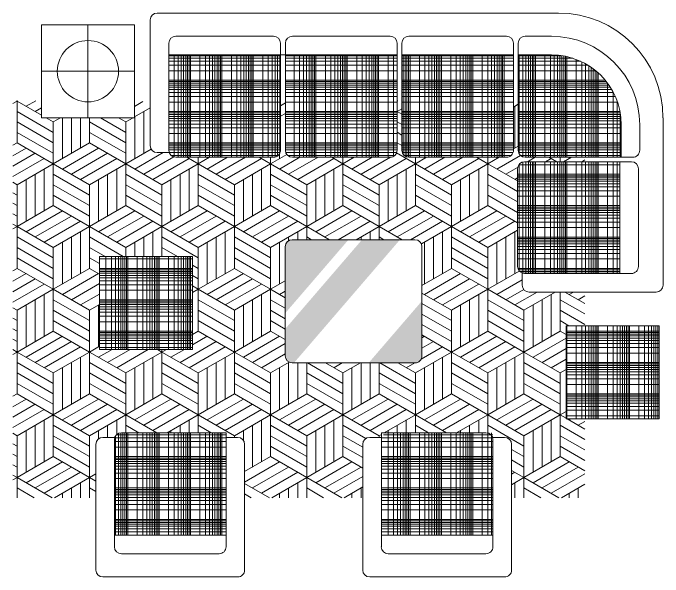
# Model space of a CAD drawing. Header units: millimetres. Extents: x -37049 to 129367, y 25385 to 90033.
# Drawn here: x 26391 to 29501, y 25701 to 28397 of the extents above; entities that cross this region are included whole.
import ezdxf

# ---------------------------------------------------------------- set-up
doc = ezdxf.new("R2010")
doc.units = ezdxf.units.MM
doc.header["$MEASUREMENT"] = 0
doc.layers.add('NTHAY1', color=61, linetype='Continuous', lineweight=25)
doc.layers.add('NVDUNG', color=143, linetype='Continuous', lineweight=13)
pattern_1 = [(360, (-32159.9, -22324.04), (8e-12, 150), []), (360, (-32159.9, -22278.89), (8e-12, 150), []), (360, (-32159.9, -22252.48), (8e-12, 150), []), (360, (-32159.9, -22233.73), (8e-12, 150), []), (360, (-32159.9, -22219.2), (8e-12, 150), []), (360, (-32159.9, -22207.32), (8e-12, 150), []), (360, (-32159.9, -22197.28), (8e-12, 150), []), (360, (-32159.9, -22188.58), (8e-12, 150), []), (360, (-32159.9, -22180.9), (8e-12, 150), []), (90, (-32159.9, -22324.04), (-150, 8e-12), []), (90, (-32114.75, -22324.04), (-150, 8e-12), []), (90, (-32088.34, -22324.04), (-150, 8e-12), []), (90, (-32069.6, -22324.04), (-150, 8e-12), []), (90, (-32055.06, -22324.04), (-150, 8e-12), []), (90, (-32043.18, -22324.04), (-150, 8e-12), []), (90, (-32033.14, -22324.04), (-150, 8e-12), []), (90, (-32024.44, -22324.04), (-150, 8e-12), []), (90, (-32016.77, -22324.04), (-150, 8e-12), [])]

# ---------------------------------------------------------------- blocks, each defined once
blk = doc.blocks.new('A$C1F3E137E')
at = {"layer": 'NVDUNG', "lineweight": 0, "ltscale": 100}
h = blk.add_hatch(dxfattribs=at)
h.set_pattern_fill('LOG-LOG', color=147, scale=150, style=0, pattern_type=2)
h.set_pattern_definition(pattern_1)
h.paths.add_polyline_path([(745.8, 2040.2, 0.414214), (779.2, 2006.8), (1246.4, 2006.8, 0.414214), (1279.8, 2040.2), (1279.8, 2496.3), (745.8, 2496.3)])
h = blk.add_hatch(dxfattribs=at)
h.set_pattern_fill('LOG-LOG', color=147, scale=150, style=0, pattern_type=2)
h.set_pattern_definition(pattern_1)
h.paths.add_polyline_path([(1303.5, 2040.2, 0.414214), (1336.9, 2006.8), (1804.1, 2006.8, 0.414214), (1837.5, 2040.2), (1837.5, 2496.3), (1303.5, 2496.3)])
h = blk.add_hatch(dxfattribs=at)
h.set_pattern_fill('LOG-LOG', color=147, scale=150, style=0, pattern_type=2)
h.set_pattern_definition(pattern_1)
h.paths.add_polyline_path([(1860.5, 2040.2, 0.414214), (1893.8, 2006.8), (2361.1, 2006.8, 0.414214), (2394.5, 2040.2), (2394.5, 2496.3), (1860.5, 2496.3)])
h = blk.add_hatch(dxfattribs=at)
h.set_pattern_fill('LOG-LOG', color=147, scale=150, style=0, pattern_type=2)
h.set_pattern_definition(pattern_1)
h.paths.add_polyline_path([(2909.6, 2006.8), (2909.6, 2162.6, 0.414214), (2575.9, 2496.3), (2417.4, 2496.3), (2417.4, 2040.2, 0.414214), (2450.8, 2006.8)])
at = {"layer": 'NVDUNG', "ltscale": 100}
h = blk.add_hatch(dxfattribs=at)
h.set_pattern_fill('PARQUET7', color=147, scale=400, style=0, pattern_type=2)
h.set_pattern_definition([(270, (-31959.9, -22124.04), (173.2051, -300), [200, -400]), (270, (-32003.2, -22149.04), (173.2051, -300), [200, -400]), (270, (-32046.51, -22174.04), (173.2051, -300), [200, -400]), (270, (-32089.81, -22199.04), (173.2051, -300), [200, -400]), (270, (-32133.11, -22224.04), (173.2051, -300), [200, -400]), (30, (-31959.9, -22124.04), (173.2051, 300), [200, -400]), (30, (-31916.6, -22149.04), (173.2051, 300), [200, -400]), (30, (-31873.22, -22174.04), (173.2051, 300), [200, -400]), (30, (-31830, -22199.04), (173.2051, 300), [200, -400]), (30, (-31786.7, -22224.04), (173.2051, 300), [200, -400]), (150, (-31959.9, -22124.04), (-346.41016, -3e-09), [200, -400]), (150, (-31959.9, -22074.04), (-346.41016, -3e-09), [200, -400]), (150, (-31959.9, -22024.04), (-346.41016, -3e-09), [200, -400]), (150, (-31959.9, -21974.04), (-346.41016, -3e-09), [200, -400]), (150, (-31959.9, -21924.04), (-346.41016, -3e-09), [200, -400])])
h.paths.add_polyline_path([(2646.1, 1201.4), (2735.9, 1201.4), (2735.9, 1362.3), (2469.4, 1362.3, -0.414214), (2436.1, 1395.6), (2436.1, 1453.2, -0.317837), (2413.8, 1484.6), (2413.8, 1951.9, -0.414214), (2447.2, 1985.3), (2735.9, 1985.3), (2735.9, 2006.8), (2450.8, 2006.8, -0.414214), (2417.4, 2040.2), (2417.4, 2277.2), (2394.5, 2277.2), (2394.5, 2040.2, -0.414214), (2361.1, 2006.8), (1893.8, 2006.8, -0.414214), (1860.5, 2040.2), (1860.5, 2277.2), (1837.5, 2277.2), (1837.5, 2040.2, -0.414214), (1804.1, 2006.8), (1336.9, 2006.8, -0.414214), (1303.5, 2040.2), (1303.5, 2277.2), (1279.8, 2277.2), (1279.8, 2040.2, -0.414214), (1246.4, 2006.8), (779.2, 2006.8, -0.317837), (747.7, 2029.1), (690.2, 2029.1, -0.414214), (656.8, 2062.5), (656.8, 2273.3), (581.2, 2273.3), (581.2, 2195.8), (136.2, 2195.8), (136.2, 2277.2), (0, 2277.2), (0, 379), (396.3, 379), (396.3, 634.1, -0.414214), (429.7, 667.5), (487.2, 667.5, -0.317837), (518.7, 689.7), (1019.3, 689.7), (1019.3, 667.5), (1074.9, 667.5, -0.414214), (1108.3, 634.1), (1108.3, 379), (1673.3, 379), (1673.3, 634.1, -0.414214), (1706.6, 667.5), (1762.3, 667.5), (1762.3, 689.7), (2262.9, 689.7, -0.317837), (2294.4, 667.5), (2351.9, 667.5, -0.414214), (2385.3, 634.1), (2385.3, 379), (2735.9, 379), (2735.9, 756.4), (2646.1, 756.4)])
h.paths.add_polyline_path([(1923.2, 1023.9), (1335.8, 1023.9, -0.414214), (1302.4, 1057.2), (1302.4, 1579.2, -0.414214), (1335.8, 1612.5), (1923.2, 1612.5, -0.414214), (1956.6, 1579.2), (1956.6, 1057.2, -0.414214)], flags=16)
h.paths.add_polyline_path([(858.5, 1087.9), (413.5, 1087.9), (413.5, 1532.9), (858.5, 1532.9)], flags=16)
at = {"layer": 'NVDUNG', "lineweight": 0, "ltscale": 100}
h = blk.add_hatch(dxfattribs=at)
h.set_pattern_fill('LOG-LOG', color=147, scale=150, style=0, pattern_type=2)
h.set_pattern_definition(pattern_1)
h.paths.add_polyline_path([(2903.3, 1985.3), (2447.2, 1985.3, 0.414214), (2413.8, 1951.9), (2413.8, 1484.6, 0.414214), (2447.2, 1451.3), (2903.3, 1451.3)])
at = {"layer": 'NVDUNG'}
h = blk.add_hatch(color=256, dxfattribs=at)
h.paths.add_polyline_path([(1605, 1612.5), (1335.8, 1612.5, 0.414214), (1302.4, 1579.2), (1302.4, 1261.2)])
h.paths.add_polyline_path([(1302.4, 1186.1), (1302.4, 1057.2, 0.414214), (1335.8, 1023.9), (1344.4, 1023.9), (1851.3, 1612.5), (1669.7, 1612.5)])
h.paths.add_polyline_path([(1701.7, 1023.9), (1923.2, 1023.9, 0.414214), (1956.6, 1057.2), (1956.6, 1319.9)])
at = {"layer": 'NVDUNG', "lineweight": 0, "ltscale": 100}
h = blk.add_hatch(dxfattribs=at)
h.set_pattern_fill('LOG-LOG', color=147, scale=150, style=0, pattern_type=2)
h.set_pattern_definition(pattern_1)
h.paths.add_polyline_path([(413.5, 1087.9), (858.5, 1087.9), (858.5, 1532.9), (413.5, 1532.9)])
h = blk.add_hatch(dxfattribs=at)
h.set_pattern_fill('LOG-LOG', color=147, scale=150, style=0, pattern_type=2)
h.set_pattern_definition(pattern_1)
h.paths.add_polyline_path([(3091.1, 756.4), (3091.1, 1201.4), (2646.1, 1201.4), (2646.1, 756.4)])
h = blk.add_hatch(dxfattribs=at)
h.set_pattern_fill('LOG-LOG', color=147, scale=150, style=0, pattern_type=2)
h.set_pattern_definition(pattern_1)
h.paths.add_polyline_path([(1019.3, 200.2), (1019.3, 689.7), (518.7, 689.7, 0.414214), (485.3, 656.4), (485.3, 200.2)])
h = blk.add_hatch(dxfattribs=at)
h.set_pattern_fill('LOG-LOG', color=147, scale=150, style=0, pattern_type=2)
h.set_pattern_definition(pattern_1)
h.paths.add_polyline_path([(2296.3, 200.2), (2296.3, 689.7), (1795.6, 689.7, 0.414214), (1762.3, 656.4), (1762.3, 200.2)])
at = {"layer": 'NVDUNG'}
for p, q in [((690.2, 2696.6), (2609.2, 2696.6)), ((656.8, 2062.5), (656.8, 2663.2)), ((136.2, 2195.8), (136.2, 2640.8)), ((136.2, 2640.8), (581.2, 2640.8)), ((358.7, 2640.8), (358.7, 2195.8)), ((581.2, 2640.8), (581.2, 2195.8)), ((1246.4, 2585.3), (779.2, 2585.3)), ((1336.9, 2585.3), (1804.1, 2585.3)), ((1893.8, 2585.3), (2361.1, 2585.3)), ((2450.8, 2585.3), (2575.9, 2585.3)), ((2450.8, 2585.3), (2575.9, 2585.3)), ((745.8, 2552), (745.8, 2040.2)), ((1279.8, 2040.2), (1279.8, 2552)), ((1303.5, 2040.2), (1303.5, 2552)), ((1837.5, 2552), (1837.5, 2040.2)), ((1860.5, 2040.2), (1860.5, 2552)), ((2394.5, 2552), (2394.5, 2040.2)), ((2417.4, 2040.2), (2417.4, 2552)), ((1279.8, 2496.3), (745.8, 2496.3)), ((1280.5, 2496.3), (1303.5, 2496.3)), ((1303.5, 2496.3), (1837.5, 2496.3)), ((1860.5, 2496.3), (2394.5, 2496.3)), ((2417.4, 2496.3), (2575.9, 2496.3)), ((136.2, 2418.3), (581.2, 2418.3)), ((581.2, 2195.8), (136.2, 2195.8)), ((3109.9, 2196), (3109.9, 1451.3)), ((2909.6, 2162.6), (2909.6, 2006.8)), ((2998.6, 2162.6), (2998.6, 2040.2)), ((745.8, 2029.1), (690.2, 2029.1)), ((779.2, 2006.8), (1246.4, 2006.8)), ((1804.1, 2006.8), (1336.9, 2006.8)), ((2361.1, 2006.8), (1893.8, 2006.8)), ((2965.2, 2006.8), (2450.8, 2006.8)), ((2447.2, 1985.3), (2958.9, 1985.3)), ((2903.3, 1985.3), (2903.3, 1451.3)), ((2413.8, 1484.6), (2413.8, 1951.9)), ((2992.3, 1951.9), (2992.3, 1484.6)), ((1923.2, 1612.5), (1335.8, 1612.5)), ((1302.4, 1579.2), (1302.4, 1057.2)), ((1956.6, 1057.2), (1956.6, 1579.2)), ((413.5, 1087.9, 151.1), (413.5, 1532.9, 151.1)), ((413.5, 1532.9, 151.1), (858.5, 1532.9, 151.1)), ((858.5, 1532.9, 151.1), (858.5, 1087.9, 151.1)), ((2436.1, 1451.3), (2436.1, 1395.6)), ((2958.9, 1451.3), (2447.2, 1451.3)), ((3109.9, 1451.3), (3109.9, 1395.6)), ((2469.4, 1362.3), (3076.5, 1362.3)), ((2646.1, 1201.4, 151.1), (3091.1, 1201.4, 151.1)), ((2646.1, 756.4, 151.1), (2646.1, 1201.4, 151.1)), ((3091.1, 1201.4, 151.1), (3091.1, 756.4, 151.1)), ((858.5, 1087.9, 151.1), (413.5, 1087.9, 151.1)), ((1335.8, 1023.9), (1923.2, 1023.9)), ((3091.1, 756.4, 151.1), (2646.1, 756.4, 151.1)), ((518.7, 689.7), (1019.3, 689.7)), ((1019.3, 689.7), (1019.3, 144.6)), ((1762.3, 689.7), (1762.3, 144.6)), ((2262.9, 689.7), (1762.3, 689.7)), ((485.3, 667.5), (429.7, 667.5)), ((485.3, 144.6), (485.3, 656.4)), ((1074.9, 667.5), (1019.3, 667.5)), ((1706.6, 667.5), (1762.3, 667.5)), ((2296.3, 667.5), (2351.9, 667.5)), ((2296.3, 144.6), (2296.3, 656.4)), ((396.3, 634.1), (396.3, 33.4)), ((1108.3, 33.4), (1108.3, 634.1)), ((1673.3, 33.4), (1673.3, 634.1)), ((2385.3, 634.1), (2385.3, 33.4)), ((1019.3, 200.2), (485.3, 200.2)), ((1762.3, 200.2), (2296.3, 200.2)), ((985.9, 111.2), (518.7, 111.2)), ((1795.6, 111.2), (2262.9, 111.2)), ((429.7, 0), (1074.9, 0)), ((2351.9, 0), (1706.6, 0))]:
    blk.add_line(p, q, dxfattribs=at)
blk.add_circle((358.7, 2418.3), 146.6, dxfattribs=at)
for centre, radius, start, end in [((690.2, 2663.2), 33.4, 90, 180), ((2609.2, 2196), 500.6, 0, 90), ((779.2, 2552), 33.4, 90, 180), ((1246.4, 2552), 33.4, 0, 90), ((1336.9, 2552), 33.4, 90, 180), ((1804.1, 2552), 33.4, 0, 90), ((1893.8, 2552), 33.4, 90, 180), ((2361.1, 2552), 33.4, 0, 90), ((2450.8, 2552), 33.4, 90, 180), ((2575.9, 2162.6), 422.8, 0, 90), ((2575.9, 2162.6), 333.8, 0, 90), ((690.2, 2062.5), 33.4, 180, 270), ((779.2, 2040.2), 33.4, 180, 270), ((1246.4, 2040.2), 33.4, 270, 0), ((1336.9, 2040.2), 33.4, 180, 270), ((1804.1, 2040.2), 33.4, 270, 0), ((1893.8, 2040.2), 33.4, 180, 270), ((2361.1, 2040.2), 33.4, 270, 0), ((2450.8, 2040.2), 33.4, 180, 270), ((2965.2, 2040.2), 33.4, 270, 0), ((2447.2, 1951.9), 33.4, 90, 180), ((2958.9, 1951.9), 33.4, 0, 90), ((1335.8, 1579.2), 33.4, 90, 180), ((1923.2, 1579.2), 33.4, 0, 90), ((2447.2, 1484.6), 33.4, 180, 270), ((2958.9, 1484.6), 33.4, 270, 0), ((2469.4, 1395.6), 33.4, 180, 270), ((3076.5, 1395.6), 33.4, 270, 0), ((1335.8, 1057.2), 33.4, 180, 270), ((1923.2, 1057.2), 33.4, 270, 0), ((518.7, 656.4), 33.4, 90, 180), ((2262.9, 656.4), 33.4, 0, 90), ((429.7, 634.1), 33.4, 90, 180), ((1074.9, 634.1), 33.4, 0, 90), ((1706.6, 634.1), 33.4, 90, 180), ((2351.9, 634.1), 33.4, 0, 90), ((518.7, 144.6), 33.4, 180, 270), ((985.9, 144.6), 33.4, 270, 0), ((1795.6, 144.6), 33.4, 180, 270), ((2262.9, 144.6), 33.4, 270, 0), ((429.7, 33.4), 33.4, 180, 270), ((1074.9, 33.4), 33.4, 270, 0), ((1706.6, 33.4), 33.4, 180, 270), ((2351.9, 33.4), 33.4, 270, 0)]:
    blk.add_arc(centre, radius, start, end, dxfattribs=at)

msp = doc.modelspace()

# ---------------------------------------------------------------- block references
at = {"layer": 'NTHAY1', "ltscale": 100, "rotation": 359.9999999999985}
msp.add_blockref('A$C1F3E137E', (26390.7, 25700.5), dxfattribs=at)

doc.saveas('drawing.dxf')
